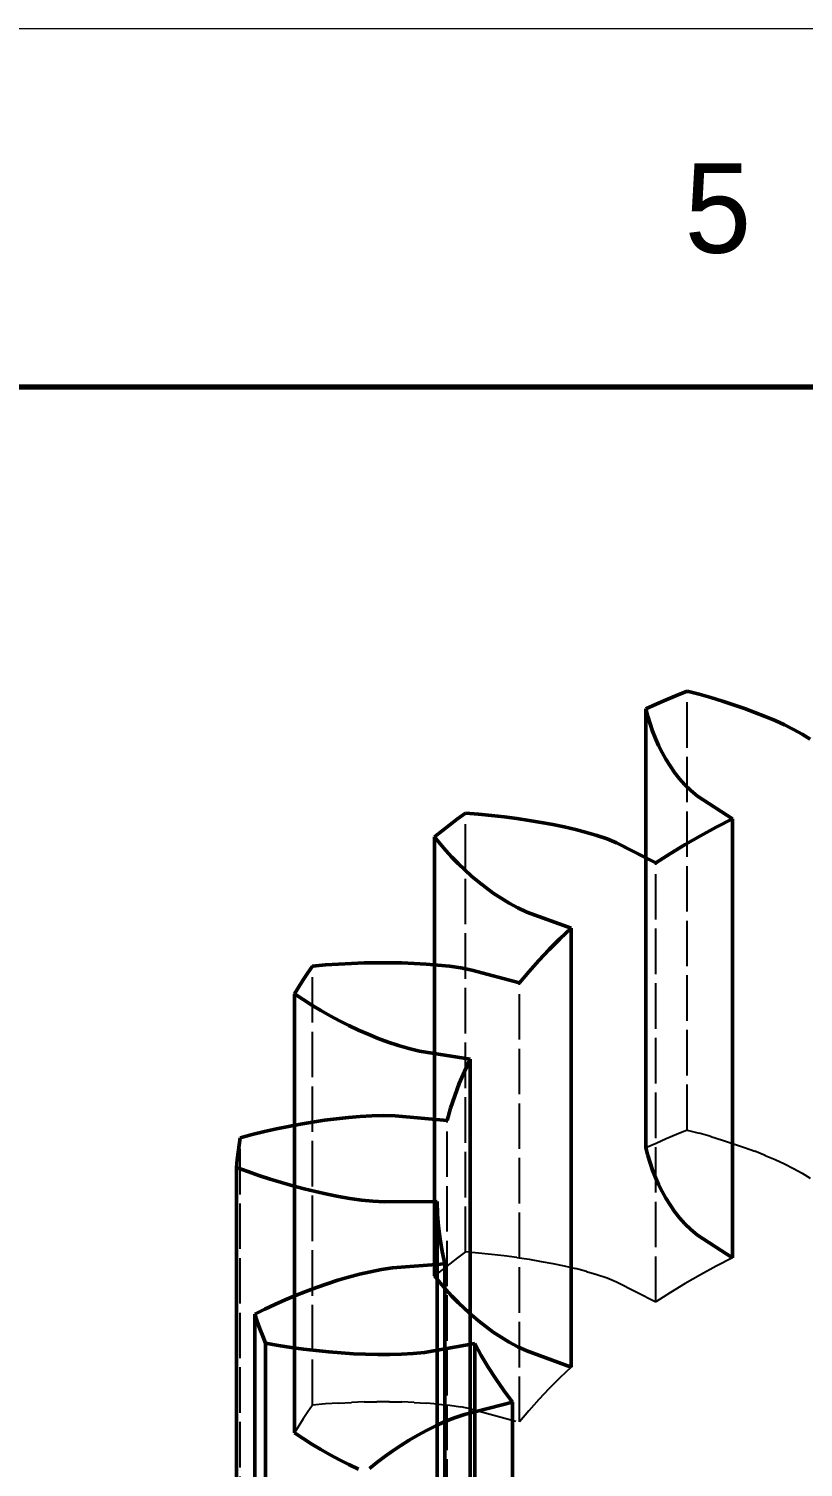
# Model space of a CAD drawing. Header units: millimetres. Extents: x 0 to 297, y 0 to 210.
# Drawn here: x 203.53 to 225.13, y 169.87 to 210 of the extents above; entities that cross this region are included whole.
import ezdxf
from ezdxf.enums import TextEntityAlignment as Align

# ---------------------------------------------------------------- set-up
doc = ezdxf.new("R2010")
doc.units = ezdxf.units.MM
doc.linetypes.add('DASHED', pattern=[1.524, 1.27, -0.254])
for name, color, linetype, lineweight in [('FINA', 7, 'CONTINUOUS', 18), ('NORMA', 7, 'CONTINUOUS', 70), ('OCULTA', 8, 'DASHED', 25), ('TEXTO', 7, 'CONTINUOUS', 25), ('VISIBLE', 7, 'CONTINUOUS', 50)]:
    doc.layers.add(name, color=color, linetype=linetype, lineweight=lineweight)

msp = doc.modelspace()

# ---------------------------------------------------------------- linework, layer by layer
at = {"layer": 'FINA'}
msp.add_lwpolyline([(0, 0), (297, 0), (297, 210), (0, 210)], close=True, dxfattribs=at)
at = {"layer": 'NORMA'}
msp.add_lwpolyline([(20, 10), (287, 10), (287, 200), (20, 200)], close=True, dxfattribs=at)
at = {"layer": 'OCULTA'}
for p, q in [((221.891, 179.275), (221.891, 191.523)), ((215.71, 175.874), (215.71, 188.121)), ((221.019, 174.481), (221.019, 186.728)), ((211.439, 171.605), (211.439, 183.852)), ((217.213, 171.131), (217.213, 183.379)), ((215.195, 167.299), (215.195, 179.546)), ((209.425, 166.814), (209.425, 179.061)), ((221.31, 179.03), (221.024, 178.905)), ((221.599, 179.154), (221.31, 179.03)), ((221.891, 179.275), (221.599, 179.154)), ((221.891, 179.275), (222.226, 179.186)), ((222.554, 179.093), (222.226, 179.186)), ((222.554, 179.093), (222.874, 178.996)), ((222.874, 178.996), (223.186, 178.895)), ((221.024, 178.905), (220.74, 178.778)), ((223.186, 178.895), (223.49, 178.791)), ((223.49, 178.791), (223.784, 178.682)), ((224.07, 178.569), (223.784, 178.682)), ((224.07, 178.569), (224.345, 178.452)), ((224.345, 178.452), (224.609, 178.331)), ((224.609, 178.331), (224.862, 178.205)), ((224.862, 178.205), (225.101, 178.074)), ((225.101, 178.074), (225.325, 177.937)), ((215.71, 175.874), (215.489, 175.71)), ((216.075, 175.843), (215.71, 175.874)), ((216.435, 175.807), (216.075, 175.843)), ((216.79, 175.766), (216.435, 175.807)), ((215.059, 175.378), (214.848, 175.209)), ((215.272, 175.544), (215.059, 175.378)), ((215.489, 175.71), (215.272, 175.544)), ((217.138, 175.72), (216.79, 175.766)), ((217.138, 175.72), (217.481, 175.669)), ((217.481, 175.669), (217.816, 175.613)), ((217.816, 175.613), (218.145, 175.551)), ((218.145, 175.551), (218.466, 175.484)), ((218.466, 175.484), (218.779, 175.41)), ((219.083, 175.331), (218.779, 175.41)), ((222.705, 175.479), (222.268, 175.238)), ((223.153, 175.713), (222.705, 175.479)), ((219.083, 175.331), (219.376, 175.244)), ((219.376, 175.244), (219.657, 175.149)), ((219.657, 175.149), (219.919, 175.041)), ((219.919, 175.041), (221.019, 174.481)), ((221.84, 174.992), (221.424, 174.739)), ((222.268, 175.238), (221.84, 174.992)), ((221.424, 174.739), (221.019, 174.481)), ((218.659, 172.661), (218.344, 172.363)), ((218.344, 172.363), (218.041, 172.062)), ((218.041, 172.062), (217.752, 171.756)), ((211.308, 171.412), (211.18, 171.218)), ((211.439, 171.605), (211.308, 171.412)), ((211.805, 171.634), (211.439, 171.605)), ((212.168, 171.658), (211.805, 171.634)), ((212.168, 171.658), (212.528, 171.677)), ((212.885, 171.689), (212.528, 171.677)), ((212.885, 171.689), (213.238, 171.696)), ((213.588, 171.697), (213.238, 171.696)), ((213.588, 171.697), (213.933, 171.691)), ((214.274, 171.679), (213.933, 171.691)), ((214.274, 171.679), (214.61, 171.659)), ((214.941, 171.632), (214.61, 171.659)), ((214.941, 171.632), (215.265, 171.597)), ((215.265, 171.597), (215.581, 171.551)), ((215.885, 171.49), (215.581, 171.551)), ((215.885, 171.49), (217.213, 171.131)), ((217.476, 171.445), (217.213, 171.131)), ((217.752, 171.756), (217.476, 171.445)), ((211.056, 171.023), (210.937, 170.827)), ((211.18, 171.218), (211.056, 171.023))]:
    msp.add_line(p, q, dxfattribs=at)
at = {"layer": 'VISIBLE'}
for p, q in [((221.891, 191.523), (221.599, 191.401)), ((221.599, 191.401), (221.891, 191.523)), ((221.891, 191.523), (222.226, 191.433)), ((221.891, 191.523), (221.891, 191.523)), ((221.891, 191.523), (221.891, 191.523)), ((221.891, 191.523), (222.226, 191.433)), ((222.554, 191.34), (222.226, 191.433)), ((222.226, 191.433), (222.226, 191.433)), ((222.226, 191.433), (222.554, 191.34)), ((221.024, 191.153), (220.74, 191.025)), ((220.74, 191.025), (221.024, 191.153)), ((220.74, 178.778), (220.74, 191.025)), ((220.74, 191.025), (220.794, 190.814)), ((220.74, 186.87), (220.74, 191.025)), ((220.74, 191.025), (220.74, 191.025)), ((220.74, 191.025), (220.74, 191.025)), ((221.31, 191.278), (221.024, 191.153)), ((221.024, 191.153), (221.31, 191.278)), ((221.599, 191.401), (221.31, 191.278)), ((221.31, 191.278), (221.599, 191.401)), ((222.554, 191.34), (222.874, 191.243)), ((222.554, 191.34), (222.554, 191.34)), ((222.554, 191.34), (222.874, 191.243)), ((222.874, 191.243), (223.186, 191.143)), ((222.874, 191.243), (222.874, 191.243)), ((222.874, 191.243), (223.186, 191.143)), ((223.186, 191.143), (223.49, 191.038)), ((223.186, 191.143), (223.186, 191.143)), ((223.186, 191.143), (223.49, 191.038)), ((223.49, 191.038), (223.784, 190.929)), ((223.49, 191.038), (223.49, 191.038)), ((223.49, 191.038), (223.784, 190.929)), ((220.794, 190.814), (220.856, 190.606)), ((224.07, 190.817), (223.784, 190.929)), ((223.784, 190.929), (223.784, 190.929)), ((223.784, 190.929), (224.07, 190.817)), ((224.07, 190.817), (224.345, 190.7)), ((224.07, 190.817), (224.07, 190.817)), ((224.07, 190.817), (224.345, 190.7)), ((224.345, 190.7), (224.609, 190.579)), ((224.345, 190.7), (224.345, 190.7)), ((224.345, 190.7), (224.609, 190.579)), ((220.856, 190.606), (220.927, 190.402)), ((220.927, 190.402), (221.006, 190.201)), ((224.609, 190.579), (224.862, 190.453)), ((224.609, 190.579), (224.609, 190.579)), ((224.609, 190.579), (224.862, 190.453)), ((224.862, 190.453), (225.101, 190.322)), ((224.862, 190.453), (224.862, 190.453)), ((224.862, 190.453), (225.101, 190.322)), ((225.101, 190.322), (225.325, 190.185)), ((225.101, 190.322), (225.101, 190.322)), ((225.101, 190.322), (225.325, 190.185)), ((221.006, 190.201), (221.095, 190.003)), ((221.095, 190.003), (221.192, 189.809)), ((221.192, 189.809), (221.299, 189.619)), ((221.299, 189.619), (221.416, 189.434)), ((221.416, 189.434), (221.543, 189.253)), ((221.543, 189.253), (221.68, 189.078)), ((221.68, 189.078), (221.831, 188.908)), ((221.831, 188.908), (221.996, 188.746)), ((221.996, 188.746), (222.182, 188.595)), ((222.182, 188.595), (223.153, 187.96)), ((215.489, 187.957), (215.272, 187.792)), ((215.272, 187.792), (215.489, 187.957)), ((215.71, 188.121), (215.489, 187.957)), ((215.489, 187.957), (215.71, 188.121)), ((215.489, 187.957), (215.489, 187.957)), ((216.075, 188.09), (215.71, 188.121)), ((215.71, 188.121), (215.71, 188.121)), ((215.71, 188.121), (215.71, 188.121)), ((215.71, 188.121), (216.075, 188.09)), ((216.435, 188.054), (216.075, 188.09)), ((216.075, 188.09), (216.075, 188.09)), ((216.075, 188.09), (216.435, 188.054)), ((216.79, 188.013), (216.435, 188.054)), ((216.435, 188.054), (216.435, 188.054)), ((216.435, 188.054), (216.79, 188.013)), ((217.138, 187.967), (216.79, 188.013)), ((216.79, 188.013), (216.79, 188.013)), ((216.79, 188.013), (217.138, 187.967)), ((217.138, 187.967), (217.481, 187.916)), ((217.138, 187.967), (217.138, 187.967)), ((217.138, 187.967), (217.481, 187.916)), ((217.481, 187.916), (217.816, 187.86)), ((217.481, 187.916), (217.481, 187.916)), ((217.481, 187.916), (217.816, 187.86)), ((217.816, 187.86), (218.145, 187.798)), ((217.816, 187.86), (217.816, 187.86)), ((217.816, 187.86), (218.145, 187.798)), ((223.153, 187.96), (222.705, 187.726)), ((223.153, 175.713), (223.153, 187.96)), ((215.059, 187.625), (214.848, 187.457)), ((214.848, 187.457), (215.059, 187.625)), ((214.848, 175.209), (214.848, 187.457)), ((214.848, 187.457), (215.003, 187.263)), ((214.848, 183.887), (214.848, 187.457)), ((214.848, 187.457), (214.848, 187.457)), ((214.848, 187.457), (214.848, 187.457)), ((215.272, 187.792), (215.059, 187.625)), ((215.059, 187.625), (215.272, 187.792)), ((215.059, 187.625), (215.059, 187.625)), ((215.272, 187.792), (215.272, 187.792)), ((218.145, 187.798), (218.466, 187.731)), ((218.145, 187.798), (218.145, 187.798)), ((218.145, 187.798), (218.466, 187.731)), ((218.466, 187.731), (218.779, 187.658)), ((218.466, 187.731), (218.466, 187.731)), ((218.466, 187.731), (218.779, 187.658)), ((219.083, 187.578), (218.779, 187.658)), ((218.779, 187.658), (218.779, 187.658)), ((218.779, 187.658), (219.083, 187.578)), ((219.083, 187.578), (219.376, 187.491)), ((219.083, 187.578), (219.083, 187.578)), ((219.083, 187.578), (219.376, 187.491)), ((219.376, 187.491), (219.657, 187.396)), ((219.376, 187.491), (219.376, 187.491)), ((219.376, 187.491), (219.657, 187.396)), ((222.268, 187.486), (221.84, 187.239)), ((222.705, 187.726), (222.268, 187.486)), ((215.003, 187.263), (215.164, 187.074)), ((215.164, 187.074), (215.332, 186.889)), ((219.657, 187.396), (219.919, 187.289)), ((219.657, 187.396), (219.657, 187.396)), ((219.657, 187.396), (219.919, 187.289)), ((219.919, 187.289), (221.019, 186.728)), ((219.919, 187.289), (219.919, 187.289)), ((219.919, 187.289), (220.74, 186.87)), ((221.84, 187.239), (221.424, 186.987)), ((215.332, 186.889), (215.506, 186.709)), ((215.506, 186.709), (215.688, 186.534)), ((220.74, 186.87), (220.74, 186.87)), ((220.74, 186.87), (220.74, 186.87)), ((220.74, 186.87), (220.74, 186.87)), ((220.74, 186.87), (220.74, 186.87)), ((220.74, 186.87), (220.74, 186.87)), ((220.74, 186.87), (220.74, 186.87)), ((220.74, 186.87), (220.74, 186.87)), ((220.74, 186.87), (220.74, 186.87)), ((220.74, 186.87), (220.74, 186.87)), ((220.74, 186.87), (220.74, 186.87)), ((220.74, 186.87), (220.74, 186.87)), ((220.74, 186.87), (220.74, 186.87)), ((220.74, 186.87), (220.74, 186.87)), ((220.74, 186.87), (220.74, 186.87)), ((220.74, 186.87), (220.74, 186.87)), ((220.74, 186.87), (220.74, 186.87)), ((220.74, 186.87), (220.74, 186.87)), ((220.74, 186.87), (220.74, 186.87)), ((220.74, 186.87), (220.74, 186.87)), ((220.74, 186.87), (220.74, 186.87)), ((220.74, 186.87), (220.74, 186.87)), ((221.424, 186.987), (221.019, 186.728)), ((215.688, 186.534), (215.876, 186.363)), ((215.876, 186.363), (216.071, 186.199)), ((216.071, 186.199), (216.273, 186.04)), ((216.273, 186.04), (216.483, 185.887)), ((216.483, 185.887), (216.701, 185.741)), ((216.701, 185.741), (216.928, 185.603)), ((216.928, 185.603), (217.165, 185.474)), ((217.165, 185.474), (217.418, 185.359)), ((218.659, 184.908), (217.418, 185.359)), ((218.344, 184.611), (218.041, 184.309)), ((218.659, 184.908), (218.344, 184.611)), ((218.659, 172.661), (218.659, 184.908)), ((218.041, 184.309), (217.752, 184.003)), ((211.439, 183.852), (211.308, 183.659)), ((211.308, 183.659), (211.439, 183.852)), ((211.805, 183.882), (211.439, 183.852)), ((211.439, 183.852), (211.805, 183.882)), ((211.439, 183.852), (211.439, 183.852)), ((211.439, 183.852), (211.439, 183.852)), ((212.168, 183.906), (211.805, 183.882)), ((211.805, 183.882), (212.168, 183.906)), ((211.805, 183.882), (211.805, 183.882)), ((212.168, 183.906), (212.528, 183.924)), ((212.168, 183.906), (212.528, 183.924)), ((212.168, 183.906), (212.168, 183.906)), ((212.885, 183.937), (212.528, 183.924)), ((212.528, 183.924), (212.885, 183.937)), ((212.528, 183.924), (212.528, 183.924)), ((212.885, 183.937), (213.238, 183.944)), ((212.885, 183.937), (213.238, 183.944)), ((212.885, 183.937), (212.885, 183.937)), ((213.588, 183.944), (213.238, 183.944)), ((213.238, 183.944), (213.238, 183.944)), ((213.238, 183.944), (213.588, 183.944)), ((213.588, 183.944), (213.933, 183.938)), ((213.588, 183.944), (213.588, 183.944)), ((213.588, 183.944), (213.933, 183.938)), ((214.274, 183.926), (213.933, 183.938)), ((213.933, 183.938), (213.933, 183.938)), ((213.933, 183.938), (214.274, 183.926)), ((214.274, 183.926), (214.61, 183.907)), ((214.274, 183.926), (214.274, 183.926)), ((214.274, 183.926), (214.61, 183.907)), ((214.941, 183.88), (214.61, 183.907)), ((214.61, 183.907), (214.61, 183.907)), ((214.61, 183.907), (214.848, 183.887)), ((214.848, 183.887), (214.848, 183.887)), ((214.848, 183.887), (214.848, 183.887)), ((214.848, 183.887), (214.848, 183.887)), ((214.848, 183.887), (214.848, 183.887)), ((214.848, 183.887), (214.848, 183.887)), ((214.848, 183.887), (214.848, 183.887)), ((214.848, 183.887), (214.848, 183.887)), ((214.848, 183.887), (214.848, 183.887)), ((214.848, 183.887), (214.848, 183.887)), ((214.848, 183.887), (214.848, 183.887)), ((214.848, 183.887), (214.848, 183.887)), ((214.848, 183.887), (214.848, 183.887)), ((214.848, 183.887), (214.848, 183.887)), ((214.848, 183.887), (214.848, 183.887)), ((214.848, 183.887), (214.848, 183.887)), ((214.848, 183.887), (214.848, 183.887)), ((214.848, 183.887), (214.848, 183.887)), ((214.941, 183.88), (215.265, 183.844)), ((215.265, 183.844), (215.581, 183.799)), ((217.752, 184.003), (217.476, 183.693)), ((211.18, 183.465), (211.056, 183.27)), ((211.056, 183.27), (211.18, 183.465)), ((211.308, 183.659), (211.18, 183.465)), ((211.18, 183.465), (211.308, 183.659)), ((211.18, 183.465), (211.18, 183.465)), ((211.308, 183.659), (211.308, 183.659)), ((215.885, 183.738), (215.581, 183.799)), ((215.885, 183.738), (217.213, 183.379)), ((217.476, 183.693), (217.213, 183.379)), ((211.056, 183.27), (210.937, 183.074)), ((210.937, 183.074), (211.056, 183.27)), ((210.937, 170.827), (210.937, 183.074)), ((210.937, 183.074), (211.18, 182.914)), ((210.937, 179.41), (210.937, 183.074)), ((210.937, 183.074), (210.937, 183.074)), ((210.937, 183.074), (210.937, 183.074)), ((211.056, 183.27), (211.056, 183.27)), ((211.18, 182.914), (211.427, 182.758)), ((211.427, 182.758), (211.678, 182.608)), ((211.678, 182.608), (211.933, 182.464)), ((211.933, 182.464), (212.193, 182.325)), ((212.456, 182.193), (212.193, 182.325)), ((212.456, 182.193), (212.724, 182.066)), ((212.724, 182.066), (212.995, 181.947)), ((212.995, 181.947), (213.271, 181.834)), ((213.271, 181.834), (213.552, 181.73)), ((213.552, 181.73), (213.837, 181.634)), ((213.837, 181.634), (214.127, 181.549)), ((214.426, 181.48), (214.127, 181.549)), ((214.426, 181.48), (215.837, 181.249)), ((215.837, 181.249), (215.679, 180.913)), ((215.837, 169.002), (215.837, 181.249)), ((215.679, 180.913), (215.536, 180.574)), ((215.408, 180.233), (215.294, 179.89)), ((215.536, 180.574), (215.408, 180.233)), ((215.294, 179.89), (215.195, 179.546)), ((211.106, 179.442), (210.77, 179.378)), ((210.77, 179.378), (210.937, 179.409)), ((210.937, 179.409), (210.937, 179.409)), ((210.937, 179.409), (210.937, 179.409)), ((210.937, 179.409), (210.937, 179.409)), ((210.937, 179.409), (210.937, 179.409)), ((210.937, 179.409), (210.937, 179.409)), ((210.937, 179.409), (210.937, 179.41)), ((210.937, 179.41), (210.937, 179.41)), ((210.937, 179.409), (210.937, 179.409)), ((210.937, 179.409), (210.937, 179.409)), ((210.937, 179.409), (210.937, 179.409)), ((210.937, 179.409), (210.937, 179.409)), ((210.937, 179.409), (210.937, 179.409)), ((210.937, 179.409), (210.937, 179.409)), ((210.937, 179.409), (210.937, 179.409)), ((211.106, 179.442), (211.441, 179.499)), ((211.776, 179.55), (211.441, 179.499)), ((212.109, 179.593), (211.776, 179.55)), ((212.441, 179.629), (212.109, 179.593)), ((212.771, 179.657), (212.441, 179.629)), ((213.099, 179.676), (212.771, 179.657)), ((213.425, 179.684), (213.099, 179.676)), ((213.746, 179.675), (213.425, 179.684)), ((215.195, 179.546), (213.746, 179.675)), ((209.425, 179.061), (209.393, 178.855)), ((209.393, 178.855), (209.425, 179.061)), ((209.761, 179.149), (209.425, 179.061)), ((209.425, 179.061), (209.761, 179.149)), ((209.425, 179.061), (209.425, 179.061)), ((209.425, 179.061), (209.425, 179.061)), ((210.098, 179.231), (209.761, 179.149)), ((209.761, 179.149), (210.098, 179.231)), ((209.761, 179.149), (209.761, 179.149)), ((210.434, 179.308), (210.098, 179.231)), ((210.098, 179.231), (210.434, 179.308)), ((210.098, 179.231), (210.098, 179.231)), ((210.77, 179.378), (210.434, 179.308)), ((210.434, 179.308), (210.77, 179.378)), ((210.434, 179.308), (210.434, 179.308)), ((210.77, 179.378), (210.77, 179.378)), ((209.365, 178.648), (209.341, 178.441)), ((209.341, 178.441), (209.365, 178.648)), ((209.393, 178.855), (209.365, 178.648)), ((209.365, 178.648), (209.393, 178.855)), ((209.365, 178.648), (209.365, 178.648)), ((209.393, 178.855), (209.393, 178.855)), ((220.74, 178.778), (220.794, 178.567)), ((209.341, 178.441), (209.322, 178.233)), ((209.322, 178.233), (209.341, 178.441)), ((209.322, 165.986), (209.322, 178.233)), ((209.634, 178.119), (209.322, 178.233)), ((209.322, 165.986), (209.322, 178.233)), ((209.322, 178.233), (209.322, 178.233)), ((209.341, 178.441), (209.341, 178.441)), ((220.794, 178.567), (220.856, 178.359)), ((220.856, 178.359), (220.927, 178.154)), ((209.634, 178.119), (209.946, 178.01)), ((209.946, 178.01), (210.261, 177.907)), ((210.261, 177.907), (210.576, 177.81)), ((210.576, 177.81), (210.893, 177.719)), ((220.927, 178.154), (221.006, 177.953)), ((221.006, 177.953), (221.095, 177.755)), ((211.21, 177.634), (210.893, 177.719)), ((211.21, 177.634), (211.529, 177.557)), ((211.529, 177.557), (211.848, 177.486)), ((212.167, 177.423), (211.848, 177.486)), ((212.167, 177.423), (212.487, 177.369)), ((221.095, 177.755), (221.192, 177.562)), ((221.192, 177.562), (221.299, 177.372)), ((212.487, 177.369), (212.808, 177.323)), ((213.128, 177.289), (212.808, 177.323)), ((213.128, 177.289), (213.448, 177.271)), ((214.915, 177.279), (213.448, 177.271)), ((214.915, 165.032), (214.915, 177.279)), ((214.915, 177.279), (214.928, 176.931)), ((221.299, 177.372), (221.416, 177.186)), ((221.416, 177.186), (221.543, 177.006)), ((221.543, 177.006), (221.68, 176.83)), ((214.928, 176.931), (214.956, 176.582)), ((214.956, 176.582), (214.999, 176.234)), ((221.68, 176.83), (221.831, 176.661)), ((221.831, 176.661), (221.996, 176.499)), ((214.999, 176.234), (215.057, 175.887)), ((221.996, 176.499), (222.182, 176.347)), ((222.182, 176.347), (223.153, 175.713)), ((215.057, 175.887), (215.13, 175.541)), ((213.364, 175.385), (213.055, 175.324)), ((213.676, 175.429), (213.364, 175.385)), ((213.676, 175.429), (215.13, 175.541)), ((215.13, 163.294), (215.13, 175.541)), ((211.847, 174.988), (211.551, 174.885)), ((212.145, 175.084), (211.847, 174.988)), ((212.446, 175.173), (212.145, 175.084)), ((212.749, 175.253), (212.446, 175.173)), ((213.055, 175.324), (212.749, 175.253)), ((214.848, 175.209), (215.003, 175.016)), ((215.003, 175.016), (215.164, 174.826)), ((210.966, 174.66), (210.678, 174.538)), ((211.257, 174.775), (210.966, 174.66)), ((211.551, 174.885), (211.257, 174.775)), ((215.164, 174.826), (215.332, 174.641)), ((215.332, 174.641), (215.506, 174.461)), ((210.11, 174.276), (209.83, 174.137)), ((210.392, 174.41), (210.11, 174.276)), ((210.678, 174.538), (210.392, 174.41)), ((215.506, 174.461), (215.688, 174.286)), ((215.688, 174.286), (215.876, 174.116)), ((209.83, 161.89), (209.83, 174.137)), ((209.83, 174.137), (209.9, 173.933)), ((209.9, 173.933), (209.974, 173.73)), ((215.876, 174.116), (216.071, 173.951)), ((216.071, 173.951), (216.273, 173.792)), ((216.273, 173.792), (216.483, 173.64)), ((209.974, 173.73), (210.053, 173.528)), ((210.053, 173.528), (210.135, 173.326)), ((216.483, 173.64), (216.701, 173.494)), ((216.701, 173.494), (216.928, 173.356)), ((210.135, 161.078), (210.135, 173.326)), ((210.135, 173.326), (210.49, 173.267)), ((210.843, 173.213), (210.49, 173.267)), ((210.843, 173.213), (211.195, 173.165)), ((211.195, 173.165), (211.545, 173.123)), ((211.893, 173.088), (211.545, 173.123)), ((211.893, 173.088), (212.239, 173.058)), ((212.583, 173.036), (212.239, 173.058)), ((212.583, 173.036), (212.923, 173.02)), ((212.923, 173.02), (213.26, 173.011)), ((213.594, 173.011), (213.26, 173.011)), ((213.924, 173.019), (213.594, 173.011)), ((214.248, 173.039), (213.924, 173.019)), ((214.564, 173.074), (214.248, 173.039)), ((215.967, 173.32), (214.564, 173.074)), ((215.967, 161.072), (215.967, 173.32)), ((215.967, 173.32), (216.149, 172.988)), ((216.149, 172.988), (216.346, 172.658)), ((216.928, 173.356), (217.165, 173.227)), ((217.165, 173.227), (217.418, 173.112)), ((218.659, 172.661), (217.418, 173.112)), ((216.346, 172.658), (216.558, 172.331)), ((216.558, 172.331), (216.783, 172.008)), ((216.783, 172.008), (217.021, 171.687)), ((217.021, 171.687), (215.682, 171.343)), ((217.021, 159.44), (217.021, 171.687)), ((214.878, 171.024), (214.626, 170.897)), ((215.137, 171.142), (214.878, 171.024)), ((215.403, 171.25), (215.137, 171.142)), ((215.682, 171.343), (215.403, 171.25)), ((210.937, 170.827), (211.18, 170.666)), ((211.18, 170.666), (211.427, 170.511)), ((214.141, 170.623), (213.908, 170.476)), ((214.381, 170.763), (214.141, 170.623)), ((214.626, 170.897), (214.381, 170.763)), ((211.427, 170.511), (211.678, 170.361)), ((211.678, 170.361), (211.933, 170.216)), ((211.933, 170.216), (212.193, 170.078)), ((213.457, 170.164), (213.24, 170)), ((213.68, 170.323), (213.457, 170.164)), ((213.908, 170.476), (213.68, 170.323)), ((212.456, 169.945), (212.193, 170.078)), ((212.456, 169.945), (212.724, 169.819)), ((213.24, 170), (213.028, 169.831))]:
    msp.add_line(p, q, dxfattribs=at)

# ---------------------------------------------------------------- texts
at = {"layer": 'TEXTO'}
msp.add_text('5', height=2.5, dxfattribs=at).set_placement((222.75, 205), align=Align.MIDDLE_CENTER)

doc.saveas('drawing.dxf')
